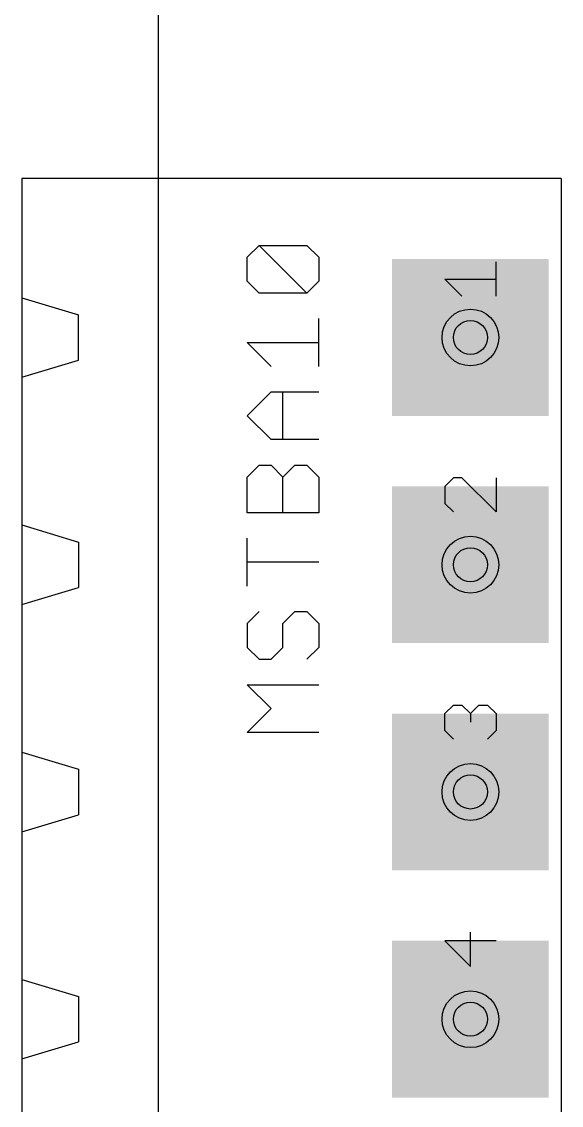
# Model space of a CAD drawing. Extents: x -2 to 128, y 10 to 112.
# Drawn here: x -2.41 to 9.65, y 66.65 to 90.88 of the extents above; entities that cross this region are included whole.
import ezdxf

# ---------------------------------------------------------------- set-up
doc = ezdxf.new("R2010")
doc.units = 0
for name, color, linetype in [('17', 82, 'CONTINUOUS'), ('20', 7, 'CONTINUOUS'), ('21', 253, 'CONTINUOUS'), ('27', 253, 'CONTINUOUS'), ('29', 253, 'CONTINUOUS'), ('30', 253, 'CONTINUOUS'), ('44', 253, 'CONTINUOUS'), ('51', 253, 'CONTINUOUS')]:
    doc.layers.add(name, color=color, linetype=linetype)

# ---------------------------------------------------------------- blocks, each defined once
blk = doc.blocks.new('SQUAREP')
blk.add_solid([(-0.5, -0.5), (0.5, -0.5), (-0.5, 0.5), (0.5, 0.5)])
blk = doc.blocks.new('ROUNDP')
blk.add_circle((0, 0), 0.5)

msp = doc.modelspace()

# ---------------------------------------------------------------- linework, layer by layer
at = {"layer": '20'}
msp.add_line((0.64, 111.722), (0.64, 10.1472), dxfattribs=at)
at = {"layer": '21'}
for p, q in [((-2.413, 87.376), (-2.413, 84.709)), ((0.635, 87.376), (-2.413, 87.376)), ((9.652, 87.376), (0.635, 87.376)), ((0.635, 87.376), (0.635, 34.544)), ((9.652, 87.376), (9.652, 84.455)), ((8.1915, 84.7461), (8.1915, 85.5088)), ((7.4289, 84.7461), (7.0475, 85.1274)), ((7.0475, 85.1274), (8.1915, 85.1274)), ((-2.413, 84.709), (-1.143, 84.328)), ((-2.413, 84.709), (-2.413, 82.931)), ((-1.143, 83.312), (-1.143, 84.328)), ((-2.413, 82.931), (-1.143, 83.312)), ((9.652, 83.185), (9.652, 79.375)), ((-2.413, 82.931), (-2.413, 79.629)), ((7.2382, 80.6828), (7.0475, 80.4921)), ((7.4289, 80.6828), (7.2382, 80.6828)), ((8.1915, 79.9201), (7.4289, 80.6828)), ((8.1915, 80.6828), (8.1915, 79.9201)), ((7.0475, 80.4921), (7.0475, 80.1108)), ((7.0475, 80.1108), (7.2382, 79.9201)), ((-2.413, 79.629), (-1.143, 79.248)), ((-2.413, 79.629), (-2.413, 77.851)), ((-1.143, 79.248), (-1.143, 78.232)), ((-2.413, 77.851), (-1.143, 78.232)), ((9.652, 78.105), (9.652, 74.295)), ((-2.413, 77.851), (-2.413, 74.549)), ((7.0475, 75.4121), (7.2382, 75.6028)), ((7.2382, 75.6028), (7.4289, 75.6028)), ((7.4289, 75.6028), (7.6195, 75.4121)), ((7.6195, 75.4121), (7.8102, 75.6028)), ((7.8102, 75.6028), (8.0008, 75.6028)), ((8.0008, 75.6028), (8.1915, 75.4121)), ((7.0475, 75.0308), (7.0475, 75.4121)), ((7.6195, 75.4121), (7.6195, 75.2214)), ((8.1915, 75.4121), (8.1915, 75.0308)), ((7.2382, 74.8401), (7.0475, 75.0308)), ((8.1915, 75.0308), (8.0008, 74.8401)), ((-2.413, 74.549), (-2.413, 72.771)), ((-2.413, 74.549), (-1.143, 74.168)), ((-1.143, 74.168), (-1.143, 73.152)), ((-2.413, 72.771), (-1.143, 73.152)), ((9.652, 73.025), (9.652, 69.215)), ((-2.413, 72.771), (-2.413, 69.469)), ((7.6195, 69.7601), (7.6195, 70.5228)), ((8.1915, 70.3321), (7.0475, 70.3321)), ((7.0475, 70.3321), (7.6195, 69.7601)), ((-2.413, 69.469), (-2.413, 67.691)), ((-2.413, 69.469), (-1.143, 69.088)), ((-1.143, 69.088), (-1.143, 68.072)), ((-2.413, 67.691), (-1.143, 68.072)), ((9.652, 67.945), (9.652, 64.135)), ((-2.413, 67.691), (-2.413, 64.389))]:
    msp.add_line(p, q, dxfattribs=at)
at = {"layer": '27'}
for p, q in [((2.6275, 85.6125), (2.8945, 85.8794)), ((2.8945, 85.8794), (3.9622, 85.8794)), ((3.9622, 84.8117), (2.8945, 85.8794)), ((3.9622, 85.8794), (4.2291, 85.6125)), ((2.6275, 85.0787), (2.6275, 85.6125)), ((4.2291, 85.6125), (4.2291, 85.0787)), ((2.8945, 84.8117), (2.6275, 85.0787)), ((4.2291, 85.0787), (3.9622, 84.8117)), ((3.9622, 84.8117), (2.8945, 84.8117)), ((4.2291, 83.1746), (4.2291, 84.2423)), ((3.1614, 83.1746), (2.6275, 83.7084)), ((2.6275, 83.7084), (4.2291, 83.7084)), ((2.6275, 82.0713), (3.1614, 82.6051)), ((3.1614, 82.6051), (4.2291, 82.6051)), ((3.4283, 81.5374), (3.4283, 82.6051)), ((3.1614, 81.5374), (2.6275, 82.0713)), ((4.2291, 81.5374), (3.1614, 81.5374)), ((2.6275, 80.701), (2.8945, 80.968)), ((2.8945, 80.968), (3.1614, 80.968)), ((3.1614, 80.968), (3.4283, 80.701)), ((3.4283, 80.701), (3.6952, 80.968)), ((3.6952, 80.968), (3.9622, 80.968)), ((3.9622, 80.968), (4.2291, 80.701)), ((2.6275, 79.9003), (2.6275, 80.701)), ((3.4283, 79.9003), (3.4283, 80.701)), ((4.2291, 80.701), (4.2291, 79.9003)), ((4.2291, 79.9003), (2.6275, 79.9003)), ((2.6275, 78.2631), (2.6275, 79.3308)), ((4.2291, 78.797), (2.6275, 78.797)), ((2.8945, 77.6937), (2.6275, 77.4267)), ((3.4283, 77.4267), (3.6952, 77.6937)), ((3.6952, 77.6937), (3.9622, 77.6937)), ((3.9622, 77.6937), (4.2291, 77.4267)), ((2.6275, 77.4267), (2.6275, 76.8929)), ((3.4283, 76.8929), (3.4283, 77.4267)), ((4.2291, 77.4267), (4.2291, 76.8929)), ((2.6275, 76.8929), (2.8945, 76.6259)), ((3.1614, 76.6259), (3.4283, 76.8929)), ((4.2291, 76.8929), (3.9622, 76.6259)), ((2.8945, 76.6259), (3.1614, 76.6259)), ((3.1614, 75.5226), (2.6275, 76.0565)), ((2.6275, 76.0565), (4.2291, 76.0565)), ((2.6275, 74.9888), (3.1614, 75.5226)), ((4.2291, 74.9888), (2.6275, 74.9888))]:
    msp.add_line(p, q, dxfattribs=at)
at = {"layer": '44'}
for centre in [(7.62, 83.82), (7.62, 78.74), (7.62, 73.66), (7.62, 68.58)]:
    msp.add_circle(centre, 0.381, dxfattribs=at)
at = {"layer": '51'}
for p, q in [((9.652, 84.455), (9.652, 83.185)), ((9.652, 79.375), (9.652, 78.105)), ((9.652, 74.295), (9.652, 73.025)), ((9.652, 69.215), (9.652, 67.945))]:
    msp.add_line(p, q, dxfattribs=at)

# ---------------------------------------------------------------- block references
at = {"layer": '17'}
for name, p, xscale, yscale in [('SQUAREP', (7.62, 83.82), 3.302, 3.302), ('ROUNDP', (7.62, 83.82), 1.27, 1.27), ('ROUNDP', (7.62, 83.82), 1.27, 1.27), ('ROUNDP', (7.62, 83.82), 1.27, 1.27), ('ROUNDP', (7.62, 83.82), 1.27, 1.27), ('ROUNDP', (7.62, 83.82), 1.27, 1.27), ('ROUNDP', (7.62, 83.82), 1.27, 1.27), ('ROUNDP', (7.62, 83.82), 1.27, 1.27), ('ROUNDP', (7.62, 83.82), 1.27, 1.27), ('ROUNDP', (7.62, 83.82), 1.27, 1.27), ('ROUNDP', (7.62, 83.82), 1.27, 1.27), ('ROUNDP', (7.62, 83.82), 1.27, 1.27), ('ROUNDP', (7.62, 83.82), 1.27, 1.27), ('ROUNDP', (7.62, 83.82), 1.27, 1.27), ('ROUNDP', (7.62, 83.82), 1.27, 1.27), ('SQUAREP', (7.62, 78.74), 3.302, 3.302), ('ROUNDP', (7.62, 78.74), 1.27, 1.27), ('ROUNDP', (7.62, 78.74), 1.27, 1.27), ('ROUNDP', (7.62, 78.74), 1.27, 1.27), ('ROUNDP', (7.62, 78.74), 1.27, 1.27), ('ROUNDP', (7.62, 78.74), 1.27, 1.27), ('ROUNDP', (7.62, 78.74), 1.27, 1.27), ('ROUNDP', (7.62, 78.74), 1.27, 1.27), ('ROUNDP', (7.62, 78.74), 1.27, 1.27), ('ROUNDP', (7.62, 78.74), 1.27, 1.27), ('ROUNDP', (7.62, 78.74), 1.27, 1.27), ('ROUNDP', (7.62, 78.74), 1.27, 1.27), ('ROUNDP', (7.62, 78.74), 1.27, 1.27), ('ROUNDP', (7.62, 78.74), 1.27, 1.27), ('ROUNDP', (7.62, 78.74), 1.27, 1.27), ('SQUAREP', (7.62, 73.66), 3.302, 3.302), ('ROUNDP', (7.62, 73.66), 1.27, 1.27), ('ROUNDP', (7.62, 73.66), 1.27, 1.27), ('ROUNDP', (7.62, 73.66), 1.27, 1.27), ('ROUNDP', (7.62, 73.66), 1.27, 1.27), ('ROUNDP', (7.62, 73.66), 1.27, 1.27), ('ROUNDP', (7.62, 73.66), 1.27, 1.27), ('ROUNDP', (7.62, 73.66), 1.27, 1.27), ('ROUNDP', (7.62, 73.66), 1.27, 1.27), ('ROUNDP', (7.62, 73.66), 1.27, 1.27), ('ROUNDP', (7.62, 73.66), 1.27, 1.27), ('ROUNDP', (7.62, 73.66), 1.27, 1.27), ('ROUNDP', (7.62, 73.66), 1.27, 1.27), ('ROUNDP', (7.62, 73.66), 1.27, 1.27), ('ROUNDP', (7.62, 73.66), 1.27, 1.27), ('SQUAREP', (7.62, 68.58), 3.302, 3.302), ('ROUNDP', (7.62, 68.58), 1.27, 1.27), ('ROUNDP', (7.62, 68.58), 1.27, 1.27), ('ROUNDP', (7.62, 68.58), 1.27, 1.27), ('ROUNDP', (7.62, 68.58), 1.27, 1.27), ('ROUNDP', (7.62, 68.58), 1.27, 1.27), ('ROUNDP', (7.62, 68.58), 1.27, 1.27), ('ROUNDP', (7.62, 68.58), 1.27, 1.27), ('ROUNDP', (7.62, 68.58), 1.27, 1.27), ('ROUNDP', (7.62, 68.58), 1.27, 1.27), ('ROUNDP', (7.62, 68.58), 1.27, 1.27), ('ROUNDP', (7.62, 68.58), 1.27, 1.27), ('ROUNDP', (7.62, 68.58), 1.27, 1.27), ('ROUNDP', (7.62, 68.58), 1.27, 1.27), ('ROUNDP', (7.62, 68.58), 1.27, 1.27)]:
    msp.add_blockref(name, p, dxfattribs=dict(at, xscale=xscale, yscale=yscale))
at = {"layer": '29', "xscale": 3.5052, "yscale": 3.5052}
for p in [(7.62, 83.82), (7.62, 78.74), (7.62, 73.66), (7.62, 68.58)]:
    msp.add_blockref('SQUAREP', p, dxfattribs=at)
at = {"layer": '30', "xscale": 3.5052, "yscale": 3.5052}
for p in [(7.62, 83.82), (7.62, 78.74), (7.62, 73.66), (7.62, 68.58)]:
    msp.add_blockref('SQUAREP', p, dxfattribs=at)

doc.saveas('drawing.dxf')
